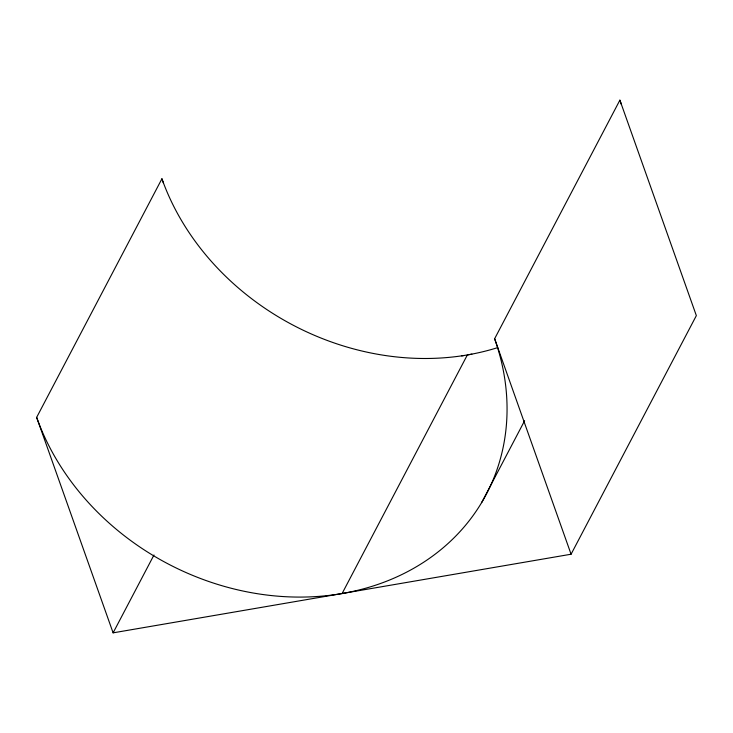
<?xml version="1.0" encoding="UTF-8"?>
<svg xmlns="http://www.w3.org/2000/svg" width="733" height="733" viewBox="0 0 733 733"><rect width="100%" height="100%" fill="white"/><g stroke="black" fill="none" stroke-linecap="round" stroke-linejoin="round"><path stroke-width="1.1" d="M36.65 417.379A249.403 209.876 27.7 0 0 342.1 593.528A249.403 209.876 27.7 0 0 494.628 338.747L619.889 100.155L696.35 315.621L571.08 554.221L113.111 632.845L36.65 417.379L161.92 178.779A249.403 209.876 27.7 0 0 497.698 347.616M113.111 632.845L153.976 555M342.1 593.528L467.361 354.937L471.878 354.158M481.618 502.627L524.617 420.733M461.726 355.908L463.98 355.514M494.628 338.747L571.08 554.221M161.92 178.779L163.441 183.094M619.889 100.155A249.403 209.876 27.7 0 1 621.401 104.544"/></g></svg>
